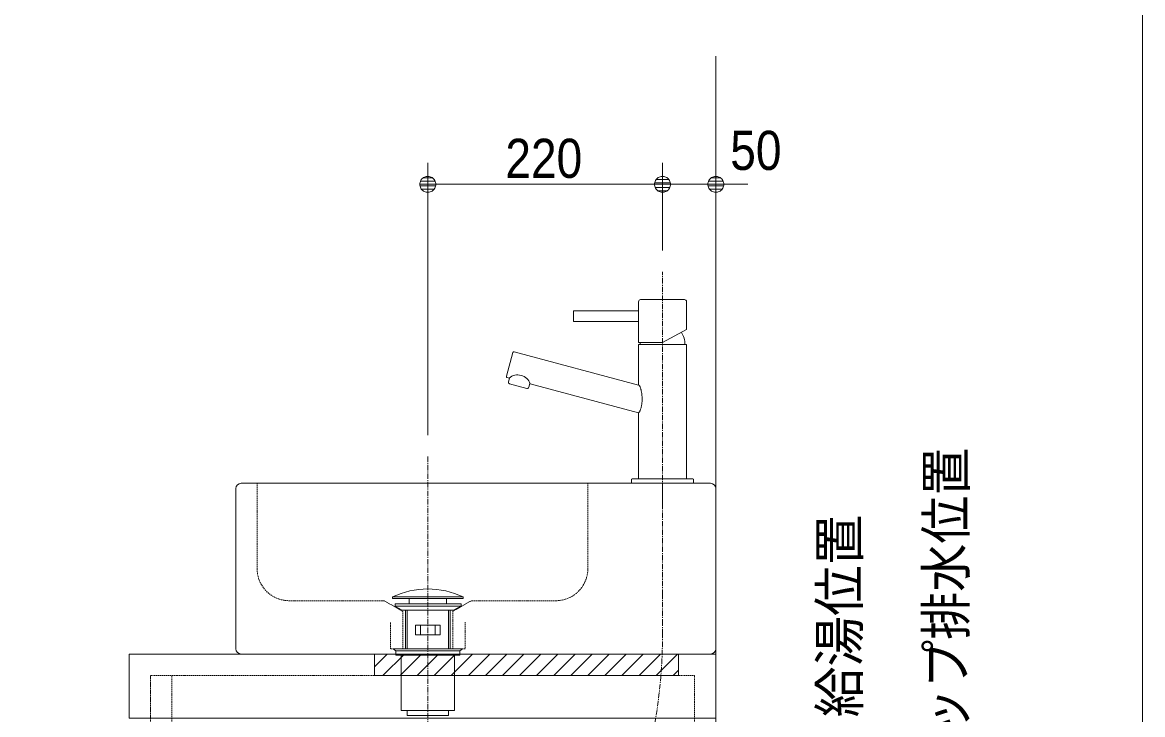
# Model space of a CAD drawing. Units: millimetres, scale not verified. Extents: x -6062 to 6062, y -3045 to 3045.
# Drawn here: x -4068 to -3018, y -1387 to -738 of the extents above; entities that cross this region are included whole.
import ezdxf
from ezdxf.enums import TextEntityAlignment as Align

# ---------------------------------------------------------------- set-up
doc = ezdxf.new("R2010")
doc.units = ezdxf.units.MM
doc.header["$LTSCALE"] = 20
doc.linetypes.add('CHAIN1', pattern=[8, 5, -1, 1, -1])
doc.linetypes.add('DASHED1', pattern=[1.8, 1.2, -0.6])
for name, color, linetype, lineweight in [('0-0_1図面枠', 7, 'Continuous', 9), ('0-1_2寸法-2', 7, 'Continuous', 9), ('0-2_0', 7, 'Continuous', 9), ('0-3_2寸法-1', 7, 'Continuous', 9), ('0-6_5ボウル・キャビネト', 7, 'Continuous', 9), ('0-7_4給排水', 7, 'Continuous', 9)]:
    doc.layers.add(name, color=color, linetype=linetype, lineweight=lineweight)
doc.styles.add('ＭＳ Ｐゴシック', font='')
doc.styles.get('ＭＳ Ｐゴシック').set_extended_font_data('MS PGothic')

# ---------------------------------------------------------------- blocks, each defined once
blk = doc.blocks.new('_Dot')
at = {"layer": '0-2_0'}
for p, q in [((-10, 0), (-20, 0)), ((9.78, 2), (-9.78, 2)), ((7.99, 6), (-7.99, 6)), ((9.16, -3.98), (-9.16, -3.98)), ((6, -7.98), (-6, -7.98))]:
    blk.add_line(p, q, dxfattribs=at)
for points in [[(10, 0), (9.92, 1.25), (9.69, 2.49), (9.3, 3.68), (8.76, 4.82), (8.09, 5.88), (7.29, 6.85), (6.37, 7.71), (5.36, 8.44), (4.26, 9.05), (3.09, 9.51), (1.87, 9.82), (0.63, 9.98), (-0.63, 9.98), (-1.87, 9.82), (-3.09, 9.51), (-4.26, 9.05), (-5.36, 8.44), (-6.37, 7.71), (-7.29, 6.85), (-8.09, 5.88), (-8.76, 4.82), (-9.3, 3.68), (-9.69, 2.49), (-9.92, 1.25), (-10, 0), (0, 0)], [(-10, 0), (-9.92, -1.25), (-9.69, -2.49), (-9.3, -3.68), (-8.76, -4.82), (-8.09, -5.88), (-7.29, -6.85), (-6.37, -7.71), (-5.36, -8.44), (-4.26, -9.05), (-3.09, -9.51), (-1.87, -9.82), (-0.63, -9.98), (0.63, -9.98), (1.87, -9.82), (3.09, -9.51), (4.26, -9.05), (5.36, -8.44), (6.37, -7.71), (7.29, -6.85), (8.09, -5.88), (8.76, -4.82), (9.3, -3.68), (9.69, -2.49), (9.92, -1.25), (10, 0), (0, 0)]]:
    blk.add_lwpolyline(points, close=True, dxfattribs=at)
blk = doc.blocks.new('グループ-10')
at = {"layer": '0-6_5ボウル・キャビネト'}
for p, q in [((-41600, -26500), (-41600, -23500)), ((-41500, -23400), (-32700, -23400)), ((-32600, -23500), (-32600, -26500)), ((-32700, -26600), (-41500, -26600))]:
    blk.add_line(p, q, dxfattribs=at)
at = {"layer": '0-6_5ボウル・キャビネト', "linetype": 'DASHED1'}
for p, q in [((-41200, -25000), (-41200, -23400)), ((-35000, -23400), (-35000, -25000))]:
    blk.add_line(p, q, dxfattribs=at)
for points in [[(-35600, -25600), (-37183.6, -25600), (-37530, -25800), (-37530, -26500), (-38470, -26500), (-38470, -25800), (-38816.4, -25600), (-40600, -25600)], [(-37300, -26000), (-37300, -26500), (-38700, -26500), (-38700, -26000)]]:
    blk.add_lwpolyline(points, dxfattribs=at)
at = {"layer": '0-6_5ボウル・キャビネト'}
for centre, start, end in [((-41500, -23500), 90, 180), ((-32700, -23500), 0, 90), ((-41500, -26500), 180, 270), ((-32700, -26500), 270, 0)]:
    blk.add_arc(centre, 100, start, end, dxfattribs=at)
at = {"layer": '0-6_5ボウル・キャビネト', "linetype": 'DASHED1'}
for centre, start, end in [((-40600, -25000), 180, 270), ((-35600, -25000), 270, 0)]:
    blk.add_arc(centre, 600, start, end, dxfattribs=at)
blk = doc.blocks.new('グループ-12')
at = {"layer": '0-7_4給排水', "linetype": 'CHAIN1'}
blk.add_line((-38000, -22900), (-38000, -32620), dxfattribs=at)
at = {"layer": '0-7_4給排水'}
for p, q in [((-38420, -25780), (-38420, -26500)), ((-38390, -25780), (-38390, -26500)), ((-37610, -25780), (-37610, -26500)), ((-37580, -25780), (-37580, -26500))]:
    blk.add_line(p, q, dxfattribs=at)
for points in [[(-38660, -25530), (-37340, -25530), (-37340, -25560), (-38660, -25560)], [(-38350, -25560), (-37650, -25560), (-37650, -25660), (-38350, -25660)], [(-38481.3, -25780), (-38620, -25700), (-37380, -25700), (-37520.2, -25780)], [(-38614, -25660), (-37374, -25660), (-37374, -25700), (-38614, -25700)], [(-38230, -26060), (-37770, -26060), (-37770, -26240), (-38230, -26240)], [(-38140, -26060), (-37860, -26060), (-37860, -26240), (-38140, -26240)], [(-38600, -26540), (-38650, -26500), (-37350, -26500), (-37400, -26540)], [(-38600, -26540), (-37400, -26540), (-37400, -26620), (-38600, -26620)], [(-38500, -26620), (-37500, -26620), (-37500, -27660), (-38500, -27660)], [(-38390, -27660), (-37610, -27660), (-37610, -27750), (-38390, -27750)]]:
    blk.add_lwpolyline(points, close=True, dxfattribs=at)
blk.add_arc((-38000, -26907), 1527, 64.39147, 115.60853, dxfattribs=at)
blk = doc.blocks.new('グループ-28')
at = {"layer": '0-6_5ボウル・キャビネト'}
blk.add_lwpolyline([(-45600, -40400), (-32600, -40400), (-32600, -15400)], dxfattribs=at)
blk.add_lwpolyline([(-43600, -26600), (-32600, -26600), (-32600, -27800), (-43600, -27800)], close=True, dxfattribs=at)
at = {"layer": '0-6_5ボウル・キャビネト', "linetype": 'DASHED1'}
blk.add_lwpolyline([(-43200, -27861.5), (-43200, -27000), (-33000, -27000), (-33000, -38200)], dxfattribs=at)
blk.add_lwpolyline([(-43200, -27000), (-42800, -27000), (-42800, -28800), (-43200, -28800)], close=True, dxfattribs=at)
blk = doc.blocks.new('止水栓_側面')
at = {"layer": '0-7_4給排水', "linetype": 'CHAIN1'}
blk.add_line((-3010, 0), (1000, 0), dxfattribs=at)
at = {"layer": '0-7_4給排水'}
blk.add_lwpolyline([(-900, 1200), (-900, 600), (-1200, 600), (-1200, 1200)], dxfattribs=at)
for points in [[(-1950, 660), (-1850, 660), (-1850, 300), (-1950, 300)], [(-1330, 600), (-770, 600), (-770, 360), (-1330, 360)], [(-200, 600), (0, 600), (0, -600), (-200, -600)], [(-1450, -300), (-2010, -300), (-2010, 300), (-1450, 300)], [(-1450, 240), (-1430, 240), (-1430, -240), (-1450, -240)], [(-1430, 298), (-200, 298), (-200, -298), (-1430, -298)], [(-1250, 360), (-850, 360), (-850, 298), (-1250, 298)]]:
    blk.add_lwpolyline(points, close=True, dxfattribs=at)
blk = doc.blocks.new('グループ-30')
at = {"layer": '0-7_4給排水', "linetype": 'CHAIN1'}
for p, q in [((-33600, -23820), (-33600, -19440)), ((-33880, -28635.6), (-33770, -28051.7))]:
    blk.add_line(p, q, dxfattribs=at)
at = {"layer": '0-7_4給排水'}
for p, q in [((-33190, -19960), (-34010, -19960)), ((-36405.3, -20950.8), (-36524.3, -21395.1)), ((-36467.1, -21536.8), (-36142.5, -21623.7)), ((-33150, -23314), (-34050, -23314)), ((-33600, -23320), (-34040, -23320)), ((-33600, -23320), (-33160, -23320))]:
    blk.add_line(p, q, dxfattribs=at)
for points in [[(-34050, -20000), (-34050, -20760), (-33600, -20760)], [(-33600, -20760), (-33150, -20520.7), (-33150, -20000)], [(-34050, -23314), (-34044, -23320), (-33600, -23320), (-33156, -23320), (-33150, -23314), (-33150, -20806), (-33156, -20800), (-33600, -20800), (-34044, -20800), (-34050, -20806), (-34050, -21561.2), (-36380.8, -20936.6)], [(-36510.2, -21419.6), (-36476.4, -21428.7), (-36469.6, -21430.5), (-36488.3, -21500)], [(-36105.8, -21602.5), (-36087.1, -21533), (-36080.4, -21534.8), (-34050, -22078.8), (-34050, -23314)], [(-33992.8, -21701.3), (-33995, -21689.1), (-33997.5, -21676.8), (-34000.1, -21664.6), (-34003, -21652.4), (-34006, -21640.7), (-34009, -21629.7), (-34012, -21619.6), (-34015, -21610.3), (-34018.1, -21601.7), (-34021.2, -21594), (-34024.3, -21587.1), (-34027.4, -21581.1), (-34030.6, -21575.8), (-34033.8, -21571.3), (-34037, -21567.7), (-34040.2, -21564.8), (-34043.4, -21562.8), (-34046.7, -21561.6), (-34050, -21561.2)], [(-34052.5, -22078.1), (-34049.6, -22077.9), (-34046.3, -22076.8), (-34043, -22074.9), (-34039.7, -22072.2), (-34036.4, -22068.6), (-34033.1, -22064.3), (-34029.7, -22059.1), (-34026.4, -22053.1), (-34023, -22046.3), (-34019.7, -22038.7), (-34016.3, -22030.3), (-34012.9, -22021.1), (-34009.6, -22011), (-34006.3, -22000.5), (-34003.2, -21989.8), (-34000.4, -21979), (-33997.7, -21968), (-33995.3, -21956.9), (-33993, -21945.7), (-33991, -21934.3), (-33989.2, -21922.8), (-33987.6, -21911.1), (-33986.2, -21899.3), (-33985.1, -21887.3), (-33984.1, -21875.2), (-33983.3, -21863), (-33982.8, -21850.6), (-33982.5, -21838.1), (-33982.3, -21825.5), (-33982.4, -21813), (-33982.7, -21800.5), (-33983.2, -21788), (-33984, -21775.5), (-33984.9, -21763.1), (-33986.1, -21750.7), (-33987.4, -21738.3), (-33989, -21725.9), (-33990.8, -21713.6), (-33992.8, -21701.3)]]:
    blk.add_lwpolyline(points, dxfattribs=at)
for points in [[(-34050, -20370), (-35270, -20370), (-35270, -20170), (-34050, -20170)], [(-33600, -23400), (-34172.3, -23400), (-34180, -23399.8), (-34180, -23320.3), (-34167.1, -23320), (-33032.9, -23320), (-33020, -23320.3), (-33020, -23399.8), (-33027.7, -23400)]]:
    blk.add_lwpolyline(points, close=True, dxfattribs=at)
at = {"layer": '0-7_4給排水', "linetype": 'CHAIN1'}
for points in [[(-33600, -26232.8), (-33600, -26043.9), (-33600, -25487.3), (-33600, -23400)], [(-34050, -31200), (-34050, -30643.4), (-34050, -30454.5)]]:
    blk.add_lwpolyline(points, dxfattribs=at)
at = {"layer": '0-7_4給排水'}
for centre, radius, start, end in [((-34010, -20000), 40, 90, 180), ((-33190, -20000), 40, 0, 90), ((-33600, -20800), 420, 0, 32.75887), ((-33600, -20800), 420, 174.53498, 180), ((-36386, -20956), 20, 120, 164.99998), ((-36386, -20956), 20, 75.00002, 120), ((-36505, -21400.3), 20, 165.00002, 210), ((-36505, -21400.3), 20, 210, 254.99998), ((-36315.4, -21620), 250, 75, 130.08079), ((-36315.4, -21620), 250, 19.91921, 75), ((-36459.3, -21507.8), 30, 165, 210), ((-36459.3, -21507.8), 30, 210, 255), ((-36134.7, -21594.8), 30, 255, 300), ((-36134.7, -21594.8), 30, 300, 345)]:
    blk.add_arc(centre, radius, start, end, dxfattribs=at)
at = {"layer": '0-7_4給排水', "linetype": 'CHAIN1'}
for centre, start, end in [((-43418, -26232.8), 349.32349, 360), ((-24232, -30454.5), 169.32349, 180)]:
    blk.add_arc(centre, 9818, start, end, dxfattribs=at)
at = {"layer": '0-7_4給排水'}
blk.add_blockref('止水栓_側面', (-33000, -31800), dxfattribs=at)

msp = doc.modelspace()

# ---------------------------------------------------------------- linework, layer by layer
at = {"layer": '0-0_1図面枠'}
msp.add_line((-3017.5, 1750), (-3017.5, -2420), dxfattribs=at)
at = {"layer": '0-1_2寸法-2'}
for p, q in [((-3467.5, -952), (-3467.5, -870)), ((-3417.5, -952), (-3417.5, -870)), ((-3482.51, -890), (-3497.51, -890)), ((-3417.5, -890), (-3467.5, -890)), ((-3402.49, -890), (-3387.49, -890))]:
    msp.add_line(p, q, dxfattribs=at)
at = {"layer": '0-3_2寸法-1'}
for p, q in [((-3687.5, -1125), (-3687.5, -870)), ((-3467.5, -952), (-3467.5, -870)), ((-3672.49, -890), (-3482.51, -890))]:
    msp.add_line(p, q, dxfattribs=at)
at = {"layer": '0-6_5ボウル・キャビネト'}
for p, q in [((-3737.5, -1342), (-3725.5, -1330)), ((-3729.5, -1350), (-3709.5, -1330)), ((-3713.5, -1350), (-3693.5, -1330)), ((-3697.5, -1350), (-3677.5, -1330)), ((-3681.5, -1350), (-3661.5, -1330)), ((-3665.5, -1350), (-3645.5, -1330)), ((-3649.5, -1350), (-3629.5, -1330)), ((-3633.5, -1350), (-3613.5, -1330)), ((-3617.5, -1350), (-3597.5, -1330)), ((-3601.5, -1350), (-3581.5, -1330)), ((-3585.5, -1350), (-3565.5, -1330)), ((-3569.5, -1350), (-3549.5, -1330)), ((-3553.5, -1350), (-3533.5, -1330)), ((-3537.5, -1350), (-3517.5, -1330)), ((-3521.5, -1350), (-3501.5, -1330)), ((-3505.5, -1350), (-3485.5, -1330)), ((-3489.5, -1350), (-3469.5, -1330)), ((-3473.5, -1350), (-3453.5, -1330)), ((-3457.5, -1350), (-3452.5, -1345))]:
    msp.add_line(p, q, dxfattribs=at)
msp.add_lwpolyline([(-3737.5, -1350), (-3737.5, -1330), (-3452.5, -1330), (-3452.5, -1350)], close=True, dxfattribs=at)
at = {"layer": '0-6_5ボウル・キャビネト', "linetype": 'DASHED1'}
msp.add_lwpolyline([(-3737.5, -1350), (-3737.5, -1330), (-3452.5, -1330), (-3452.5, -1350)], dxfattribs=at)

# ---------------------------------------------------------------- block references
at = {"layer": '0-1_2寸法-2', "xscale": 0.7503418, "yscale": 0.7503418}
msp.add_blockref('_Dot', (-3467.5, -890), dxfattribs=at)
at = {"layer": '0-1_2寸法-2', "xscale": 0.7503418, "yscale": 0.7503418, "rotation": 180}
msp.add_blockref('_Dot', (-3417.5, -890), dxfattribs=at)
at = {"layer": '0-3_2寸法-1', "xscale": 0.7503418, "yscale": 0.7503418, "rotation": 180}
msp.add_blockref('_Dot', (-3687.5, -890), dxfattribs=at)
at = {"layer": '0-3_2寸法-1', "xscale": 0.7503418, "yscale": 0.7503418}
msp.add_blockref('_Dot', (-3467.5, -890), dxfattribs=at)
at = {"layer": '0-6_5ボウル・キャビネト', "xscale": 0.05, "yscale": 0.05}
for name in ['グループ-28', 'グループ-10']:
    msp.add_blockref(name, (-1787.5, 0), dxfattribs=at)
at = {"layer": '0-7_4給排水', "xscale": 0.05, "yscale": 0.05}
for name in ['グループ-30', 'グループ-12']:
    msp.add_blockref(name, (-1787.5, 0), dxfattribs=at)

# ---------------------------------------------------------------- texts
at = {"layer": '0-1_2寸法-2', "style": 'ＭＳ Ｐゴシック', "width": 0.9}
msp.add_text('50', height=36.66, dxfattribs=at).set_placement((-3403.98, -887.52), align=Align.BOTTOM_LEFT)
at = {"layer": '0-1_2寸法-2', "style": 'ＭＳ Ｐゴシック'}
for s, width, p in [('Pトラップ排水位置', 0.9, (-3172.48, -1525.42)), ('壁給水・給湯位置', 0.95, (-3272.38, -1579.36))]:
    msp.add_text(s, height=36.66, rotation=90, dxfattribs=dict(at, width=width)).set_placement(p, align=Align.BOTTOM_LEFT)
at = {"layer": '0-3_2寸法-1', "style": 'ＭＳ Ｐゴシック', "width": 0.9}
msp.add_text('220', height=36.66, dxfattribs=at).set_placement((-3614.78, -894.96), align=Align.BOTTOM_LEFT)

doc.saveas('drawing.dxf')
